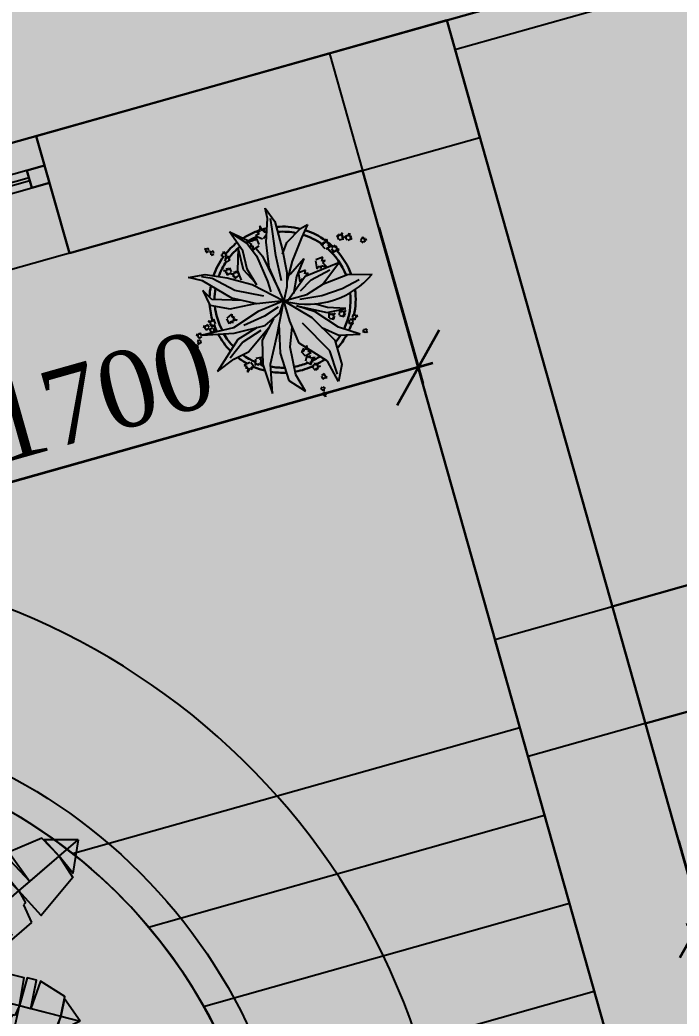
# Model space of a CAD drawing. Header units: millimetres. Extents: x 474337 to 1180020, y 4124662 to 4776603.
# Drawn here: x 787973 to 790137, y 4446365 to 4449636 of the extents above; entities that cross this region are included whole.
import ezdxf

# ---------------------------------------------------------------- set-up
doc = ezdxf.new("R2010")
doc.units = ezdxf.units.MM
doc.header["$PDMODE"] = 32
doc.header["$PDSIZE"] = 0.33
for name, color, linetype in [('100_TREE', 64, 'Continuous'), ('A_Windows', 160, 'Continuous'), ('Trees', 92, 'Continuous')]:
    doc.layers.add(name, color=color, linetype=linetype)
doc.layers.add('Cashpo', color=25, linetype='Continuous', lineweight=25)
doc.styles.add('J~stule', font='dutch.ttf')
doc.linetypes.add('FENCELINE1', pattern='A,0.25,-0.1,[133,ltypeshp.shx,S=0.1,R=0,X=-0.1,Y=0],-0.1,1', length=1.45)
doc.dimstyles.new('J~style', dxfattribs={"dimscale": 100, "dimtxt": 2.5, "dimasz": 2, "dimexe": 0.55, "dimexo": 0.725, "dimtad": 1, "dimdec": 0, "dimdsep": 46, "dimtxsty": 'J~stule', "dimblk": 'OBLIQUE', "dimcen": 2, "dimdle": 0.5, "dimadec": 0, "dimazin": 0, "dimtfac": 1, "dimtdec": 0, "dimtmove": 0, "dimatfit": 3, "dimfxl": 1, "dimarcsym": 0})

# ---------------------------------------------------------------- blocks, each defined once
blk = doc.blocks.new('_Oblique')
at = {"color": 0, "linetype": 'ByBlock', "lineweight": -2}
blk.add_line((-0.5, -0.5), (0.5, 0.5), dxfattribs=at)
blk = doc.blocks.new('*D162')
at = {"color": 0, "lineweight": -2, "transparency": 16777216}
for p, q in [((3378175.6, -514233.8), (3378175.6, -514560)), ((3382775.6, -514233.8), (3382775.6, -514560)), ((3378125.6, -514505), (3382825.6, -514505))]:
    blk.add_line(p, q, dxfattribs=at)
at = {"layer": 'Defpoints', "color": 0, "lineweight": 30, "transparency": 16777216}
for p in [(3378175.6, -514161.3), (3382775.6, -514161.3), (3382775.6, -514505)]:
    blk.add_point(p, dxfattribs=at)
at = {"color": 0, "lineweight": -2, "transparency": 16777216, "xscale": 200, "yscale": 200, "zscale": 200, "rotation": 180}
blk.add_blockref('_Oblique', (3378175.6, -514505), dxfattribs=at)
at = {"color": 0, "lineweight": -2, "transparency": 16777216, "xscale": 200, "yscale": 200, "zscale": 200}
blk.add_blockref('_Oblique', (3382775.6, -514505), dxfattribs=at)
at = {"color": 0, "transparency": 16777216, "insert": (3380475.6, -514315), "char_height": 250, "attachment_point": 5, "style": 'J~stule'}
blk.add_mtext('4600', dxfattribs=at)
blk = doc.blocks.new('cvetok')
at = {"layer": 'Cashpo', "lineweight": 30, "ltscale": 0.1}
for centre, major_axis, start_param, end_param in [((94658.2, 171878), (169.7, -169.7), 2.400873, 2.651128), ((94658.2, 171878), (-169.7, -169.7), 3.409984, 3.737026), ((94658.2, 171878), (169.7, -169.7), 2.755823, 2.987251), ((94658.2, 171878), (-158, -158), 4.327905, 4.569763), ((94658.2, 171878), (-158, -158), 4.034231, 4.174743), ((94658.2, 171878), (-158, -158), 3.449429, 3.724418), ((94658.2, 171878), (169.7, -169.7), 3.024703, 3.316562), ((94658.2, 171878), (-158, -158), 4.624923, 4.873501), ((94658.2, 171878), (-158, -158), 3.03563, 3.35015), ((94658.2, 171878), (-169.7, -169.7), 3.019498, 3.341375), ((94658.2, 171878), (-169.7, -169.7), 2.966211, 2.998209), ((94658.2, 171878), (169.7, -169.7), 3.458664, 3.61719), ((94658.2, 171878), (-158, -158), 2.449339, 2.938254), ((94658.2, 171878), (-169.7, -169.7), 2.892081, 2.958014), ((94658.2, 171878), (-169.7, -169.7), 2.431898, 2.830481), ((94658.2, 171878), (158, -158), 3.482746, 3.649771), ((94658.2, 171878), (169.7, -169.7), 3.717694, 3.950919), ((94658.8, 171883.4), (158, -158), 3.767296, 4.146619), ((94658.2, 171878), (169.7, -169.7), 4.008914, 4.104644), ((94658.2, 171878), (169.7, -169.7), 4.142062, 4.429809), ((94658.2, 171878), (-158, -158), 5.746791, 5.985086), ((94658.2, 171878), (158, -158), 0.066528, 0.61373), ((94658.2, 171878), (169.7, -169.7), 0.291978, 0.654909), ((94658.2, 171878), (169.7, -169.7), 4.559068, 4.718123), ((94658.2, 171878), (-158, -158), 6.166573, 6.379453), ((94658.2, 171878), (169.7, -169.7), 0.075749, 0.183167), ((94658.2, 171878), (169.7, -169.7), 4.823255, 4.978325), ((94658.2, 171878), (-158, -158), 1.402226, 1.533974), ((94658.2, 171878), (-169.7, -169.7), 1.354065, 1.580489), ((94658.2, 171878), (169.7, -169.7), -1.220089, -1.010216), ((94658.2, 171878), (158, -158), -1.237744, -1.029908), ((94658.2, 171878), (158, -158), -0.889995, -0.67916), ((94658.2, 171878), (158, -158), -0.609448, -0.475122), ((94658.2, 171878), (169.7, -169.7), -0.886086, -0.617507), ((94658.2, 171878), (169.7, -169.7), -0.592307, -0.44413)]:
    blk.add_ellipse(centre, major_axis=major_axis, ratio=1, start_param=start_param, end_param=end_param, dxfattribs=at)
at = {"layer": 'Trees', "ltscale": 10}
for p, q in [((94682.8, 172148.2), (94684.4, 172182.8)), ((94684.4, 172182.8), (94703.7, 172132.4)), ((94657.1, 172074.1), (94682.8, 172148.2)), ((94576.6, 172067.8), (94550.9, 172140.3)), ((94550.9, 172140.3), (94595.9, 172088.3)), ((94550.9, 172140.3), (94605.4, 172092.8)), ((94635.2, 172116.4), (94642.5, 172107.5)), ((94645.9, 172113.2), (94635.2, 172116.4)), ((94652.2, 172132.1), (94645.9, 172113.2)), ((94656.1, 172113.7), (94652.2, 172132.1)), ((94665.2, 172115.9), (94656.1, 172113.7)), ((94659.6, 172107.9), (94665.2, 172115.9)), ((94687.7, 172110.4), (94692.5, 172145)), ((94703.7, 172132.4), (94702.1, 172039.5)), ((94457.1, 172108.4), (94460.5, 172102.3)), ((94462.8, 172105), (94457.1, 172108.4)), ((94460.5, 172102.3), (94457.1, 172100.2)), ((94457.1, 172100.2), (94461.2, 172100)), ((94461.2, 172100), (94459.1, 172095.8)), ((94459.1, 172095.8), (94467.7, 172097)), ((94464.4, 172108), (94462.8, 172105)), ((94465.2, 172104.6), (94464.4, 172108)), ((94469.1, 172107.4), (94465.2, 172104.6)), ((94468.4, 172098.1), (94469.1, 172107.4)), ((94470.5, 172095.2), (94474, 172089.1)), ((94476.3, 172091.8), (94470.5, 172095.2)), ((94474, 172089.1), (94470.6, 172087)), ((94470.6, 172087), (94474.7, 172086.8)), ((94474.7, 172086.8), (94472.6, 172082.6)), ((94472.6, 172082.6), (94481.2, 172083.8)), ((94477.9, 172094.8), (94476.3, 172091.8)), ((94478.6, 172091.4), (94477.9, 172094.8)), ((94482.5, 172094.2), (94478.6, 172091.4)), ((94481.9, 172084.9), (94482.5, 172094.2)), ((94511.8, 172075.7), (94515.4, 172083.2)), ((94515.4, 172083.2), (94516.1, 172074.4)), ((94563.8, 172082.1), (94541.6, 172009.7)), ((94561.7, 172007.6), (94563.8, 172082.1)), ((94595.9, 172088.3), (94615.2, 172039.5)), ((94614.5, 172089.4), (94596.9, 172096)), ((94596.9, 172096), (94609.6, 172080.6)), ((94609.6, 172080.6), (94601.1, 172073.2)), ((94617.5, 172098.4), (94614.5, 172089.4)), ((94621.3, 172089.4), (94617.5, 172098.4)), ((94630.7, 172099.1), (94621.3, 172089.4)), ((94642.5, 172107.5), (94629.7, 172104)), ((94629.7, 172104), (94648.4, 172088.1)), ((94633.5, 172072.9), (94630.7, 172099.1)), ((94652.1, 172088.8), (94666, 172099.7)), ((94668.2, 172106.1), (94659.6, 172107.9)), ((94676.4, 172023.7), (94687.7, 172110.4)), ((94723.1, 172055.2), (94777.8, 172086.7)), ((94803.5, 172093), (94772.9, 172056.8)), ((94777.8, 172086.7), (94803.5, 172093)), ((94503.6, 172073.8), (94509.6, 172073.6)), ((94510.8, 172064.5), (94503.6, 172073.8)), ((94508.1, 172077.6), (94511.8, 172075.7)), ((94509.6, 172073.6), (94508.1, 172077.6)), ((94510.2, 172057.4), (94515.3, 172047.8)), ((94516.1, 172056.7), (94510.2, 172057.4)), ((94522.1, 172068.7), (94512.4, 172063.8)), ((94514.5, 172061.6), (94516.1, 172056.7)), ((94518.4, 172058.5), (94514.5, 172061.6)), ((94516.1, 172074.4), (94521.1, 172074.6)), ((94521.1, 172074.6), (94517, 172071.6)), ((94517, 172071.6), (94522.1, 172068.7)), ((94517, 172047.4), (94528.2, 172050.8)), ((94524.1, 172065.3), (94518.4, 172058.5)), ((94522.7, 172057.1), (94524.1, 172065.3)), ((94526.8, 172056.5), (94522.7, 172057.1)), ((94523.2, 172054.1), (94526.8, 172056.5)), ((94528.2, 172050.8), (94523.2, 172054.1)), ((94573.4, 172006.4), (94576.6, 172067.8)), ((94601.1, 172073.2), (94612.6, 172074.7)), ((94612.6, 172074.7), (94608.7, 172062)), ((94608.7, 172062), (94632.1, 172069.4)), ((94619.3, 172065.3), (94632.9, 172033.2)), ((94644.2, 171992.2), (94657.1, 172074.1)), ((94698.9, 172022.1), (94723.1, 172055.2)), ((94772.9, 172056.8), (94723.1, 171990.6)), ((94380.3, 172031.6), (94436.6, 172026.9)), ((94422.2, 172009.5), (94380.3, 172031.6)), ((94454.3, 172008), (94422.2, 172022.1)), ((94436.6, 172026.9), (94502.6, 171996.9)), ((94497.4, 172023.1), (94508.9, 172020.7)), ((94505.7, 172015.7), (94497.4, 172023.1)), ((94501.9, 172011.6), (94505.7, 172015.7)), ((94508.9, 172020.7), (94510.5, 172027.2)), ((94510.5, 172027.2), (94512.9, 172020.8)), ((94512.9, 172020.8), (94518.4, 172026.3)), ((94518.4, 172026.3), (94521.1, 172012.1)), ((94615.2, 172039.5), (94626.5, 171949.7)), ((94632.9, 172033.2), (94655.6, 171909.8)), ((94671.6, 171938.6), (94676.4, 172023.7)), ((94702.1, 172039.5), (94695.7, 171960.7)), ((94828.4, 172019.2), (94838.5, 172016.9)), ((94837.7, 172001.1), (94828.4, 172019.2)), ((94837.2, 172024.3), (94842.9, 172019.8)), ((94838.5, 172016.9), (94837.2, 172024.3)), ((94842.9, 172019.8), (94851.5, 172031.4)), ((94851.5, 172031.4), (94849.8, 172016.2)), ((94849.8, 172016.2), (94858.3, 172015)), ((94858.3, 172015), (94850.4, 172011.1)), ((94886.7, 172032), (94888.8, 172018)), ((94893.6, 172028.7), (94886.7, 172032)), ((94890.7, 172016.9), (94905.9, 172016.2)), ((94893.7, 172035.3), (94893.6, 172028.7)), ((94897.2, 172029.9), (94893.7, 172035.3)), ((94907.1, 172035.7), (94897.2, 172029.9)), ((94901.2, 172022.4), (94906.6, 172023.8)), ((94905.9, 172016.2), (94901.2, 172022.4)), ((94901.8, 172026.3), (94907.1, 172035.7)), ((94906.6, 172023.8), (94901.8, 172026.3)), ((94910.4, 172022.5), (94917.6, 172019.7)), ((94915.3, 172008.1), (94910.4, 172022.5)), ((94917.4, 172025.4), (94921.2, 172021.4)), ((94917.6, 172019.7), (94917.4, 172025.4)), ((94921.2, 172021.4), (94928.8, 172029.1)), ((94932.1, 172016.2), (94925.8, 172014.2)), ((94928.8, 172029.1), (94925.9, 172018)), ((94925.9, 172018), (94932.1, 172016.2)), ((94499.4, 171927.6), (94422.2, 172009.5)), ((94515.5, 171949.7), (94454.3, 172008)), ((94507.6, 172012.1), (94501.9, 172011.6)), ((94502.6, 171996.9), (94575, 171952.8)), ((94505.1, 172004.5), (94507.6, 172012.1)), ((94519.6, 172010.3), (94505.1, 172004.5)), ((94518.2, 172006.2), (94529.8, 172003.9)), ((94526.5, 171998.8), (94518.2, 172006.2)), ((94522.7, 171994.8), (94526.5, 171998.8)), ((94528.4, 171995.3), (94522.7, 171994.8)), ((94526, 171987.7), (94528.4, 171995.3)), ((94540.5, 171993.5), (94526, 171987.7)), ((94529.8, 172003.9), (94531.3, 172010.3)), ((94531.3, 172010.3), (94533.7, 172004)), ((94533.7, 172004), (94539.3, 172009.5)), ((94539.3, 172009.5), (94541.9, 171995.2)), ((94541.6, 172009.7), (94544.8, 171976.5)), ((94587.1, 171955.6), (94561.7, 172007.6)), ((94589.5, 171946.5), (94573.4, 172006.4)), ((94660.8, 171872.8), (94644.2, 171992.2)), ((94723.1, 171990.6), (94687.7, 171932.1)), ((94706.5, 171952.7), (94761.5, 171989)), ((94761.5, 171989), (94722.4, 171939.3)), ((94858.2, 172004.6), (94840, 171999.5)), ((94850.4, 172011.1), (94858.2, 172004.6)), ((94858.6, 171996), (94862.1, 171981.1)), ((94872, 172004), (94859.2, 171998.1)), ((94862.1, 171981.1), (94866.8, 171987.4)), ((94866.8, 171987.4), (94869.6, 171982.5)), ((94869.6, 171982.5), (94870.7, 171987.8)), ((94870.7, 171996.4), (94872, 172004)), ((94877.2, 171998.1), (94870.7, 171996.4)), ((94870.7, 171987.8), (94881.2, 171985.4)), ((94872.9, 171993.2), (94877.2, 171998.1)), ((94881.2, 171985.4), (94872.9, 171993.2)), ((94930.9, 172008.5), (94916.9, 172006.7)), ((94925.8, 172014.2), (94930.9, 172008.5)), ((94962.8, 171985.5), (94957.5, 171995.6)), ((94958.2, 171997.2), (94967.6, 172004.9)), ((94965.6, 171990.9), (94962.8, 171985.5)), ((94968.9, 171986.8), (94965.6, 171990.9)), ((94967.6, 172004.9), (94967.6, 171998.6)), ((94967.6, 171998.6), (94971.7, 172000.3)), ((94977.7, 171992.9), (94968.6, 171991.9)), ((94968.6, 171991.9), (94968.9, 171986.8)), ((94971.7, 172000.3), (94969.8, 171996.4)), ((94969.8, 171996.4), (94977.7, 171992.9)), ((94414.1, 171978), (94423.8, 171926)), ((94435, 171941.8), (94414.1, 171978)), ((94602.4, 171905.5), (94515.5, 171949.7)), ((94575, 171952.8), (94660.8, 171872.8)), ((94626.5, 171949.7), (94628.1, 171913.4)), ((94695.7, 171960.7), (94682.8, 171915)), ((94694.9, 171947.1), (94706.5, 171952.7)), ((94757.5, 171951.2), (94733.1, 171948.6)), ((94751.2, 171939.6), (94757.5, 171951.2)), ((94796.5, 171971), (94794.1, 171944.7)), ((94794.1, 171944.7), (94805.2, 171952.4)), ((94823, 171976.7), (94798.6, 171974.1)), ((94805.2, 171952.4), (94807.1, 171942.8)), ((94807.1, 171942.8), (94811.8, 171951)), ((94811.8, 171951), (94827.8, 171941.1)), ((94816.7, 171965.1), (94823, 171976.7)), ((94828.2, 171964.2), (94816.7, 171965.1)), ((94818.5, 171958.7), (94828.2, 171964.2)), ((94827.8, 171941.1), (94818.5, 171958.7)), ((94423.8, 171926), (94484.9, 171896.1)), ((94529.3, 171911.7), (94435, 171941.8)), ((94573.4, 171888.2), (94499.4, 171927.6)), ((94670, 171867.7), (94750.4, 171932.3)), ((94722.4, 171939.3), (94698.1, 171886.5)), ((94731.1, 171945.5), (94728.6, 171919.2)), ((94728.6, 171919.2), (94739.8, 171926.9)), ((94739.8, 171926.9), (94740.4, 171923.8)), ((94750.4, 171932.3), (94871.1, 171946.5)), ((94762.7, 171938.7), (94751.2, 171939.6)), ((94753, 171933.1), (94762.7, 171938.7)), ((94754, 171931.3), (94753, 171933.1)), ((94766.5, 171915), (94834.1, 171930.7)), ((94871.1, 171946.5), (94798.4, 171890.3)), ((94484.9, 171896.1), (94569.5, 171890.3)), ((94660.8, 171872.8), (94573.4, 171888.2)), ((94682.8, 171915), (94660.8, 171872.8)), ((94723.1, 171889.8), (94766.5, 171915)), ((94739.2, 171872.8), (94801.9, 171891.4)), ((94801.9, 171891.4), (94885.6, 171899.2)), ((94885.6, 171899.2), (94964.4, 171878.8)), ((94383.6, 171864.1), (94390, 171858)), ((94391.7, 171862.1), (94383.6, 171864.1)), ((94390, 171858), (94386.6, 171854.3)), ((94386.6, 171854.3), (94391.6, 171855.5)), ((94391.6, 171855.5), (94390.6, 171849.7)), ((94390.6, 171849.7), (94400.5, 171854.1)), ((94392.6, 171866.2), (94391.7, 171862.1)), ((94394.7, 171862.4), (94392.6, 171866.2)), ((94398.4, 171867.2), (94394.7, 171862.4)), ((94400.9, 171855.7), (94398.4, 171867.2)), ((94403.4, 171876.1), (94410.6, 171866.8)), ((94413.7, 171871.9), (94403.4, 171876.1)), ((94410.6, 171866.8), (94405.5, 171862.5)), ((94405.5, 171862.5), (94412.3, 171863.2)), ((94412.3, 171863.2), (94409.8, 171855.7)), ((94409.8, 171855.7), (94423.7, 171859.7)), ((94415.6, 171877.1), (94413.7, 171871.9)), ((94417.7, 171871.7), (94415.6, 171877.1)), ((94423.4, 171877.3), (94417.7, 171871.7)), ((94424.6, 171861.7), (94423.4, 171877.3)), ((94468.9, 171848.7), (94464.8, 171867.1)), ((94466.6, 171869.4), (94485.2, 171877.6)), ((94475.9, 171856.1), (94468.9, 171848.7)), ((94479.3, 171847.9), (94475.9, 171856.1)), ((94570.2, 171863), (94478.5, 171833.1)), ((94481, 171856.4), (94479.3, 171847.9)), ((94496.1, 171853.8), (94481, 171856.4)), ((94485.2, 171877.6), (94482.3, 171867.6)), ((94482.3, 171867.6), (94489.8, 171868.5)), ((94489.8, 171868.5), (94485, 171863.1)), ((94485, 171863.1), (94496.1, 171853.8)), ((94660.8, 171872.8), (94570.2, 171863)), ((94637.8, 171858.3), (94586.3, 171842.5)), ((94607.2, 171766.9), (94660.8, 171872.8)), ((94637.8, 171839.4), (94660.8, 171872.8)), ((94661.9, 171803.1), (94660.8, 171872.8)), ((94660.8, 171872.8), (94739.2, 171872.8)), ((94660.8, 171872.8), (94734.3, 171795.3)), ((94713.4, 171864.6), (94785.8, 171856.7)), ((94785.8, 171856.7), (94856.6, 171859.8)), ((94856.6, 171859.8), (94917.8, 171874)), ((94354.5, 171820.5), (94351, 171820)), ((94351, 171820), (94353.9, 171818.2)), ((94351.9, 171824.5), (94354.5, 171820.5)), ((94361.2, 171823.3), (94351.9, 171824.5)), ((94353.6, 171843.5), (94359.9, 171837.4)), ((94361.7, 171841.5), (94353.6, 171843.5)), ((94359.9, 171837.4), (94356.6, 171833.7)), ((94356.6, 171833.7), (94361.6, 171834.9)), ((94361.6, 171834.9), (94360.5, 171829.1)), ((94360.5, 171829.1), (94370.4, 171833.6)), ((94362.6, 171845.6), (94361.7, 171841.5)), ((94362.8, 171813.8), (94362.3, 171822.5)), ((94364.7, 171841.9), (94362.6, 171845.6)), ((94368.3, 171846.6), (94364.7, 171841.9)), ((94370.9, 171835.2), (94368.3, 171846.6)), ((94372.3, 171837.8), (94475.3, 171815.7)), ((94478.5, 171833.1), (94372.3, 171837.8)), ((94399.9, 171843.9), (94404.8, 171845.4)), ((94404.7, 171842.4), (94399.9, 171843.9)), ((94400.9, 171849.8), (94411.7, 171851.1)), ((94404.8, 171845.4), (94400.9, 171849.8)), ((94402.4, 171833.9), (94404.7, 171842.4)), ((94408.3, 171839.8), (94402.4, 171833.9)), ((94411.1, 171836.7), (94408.3, 171839.8)), ((94416.6, 171838.8), (94411, 171841)), ((94411, 171841), (94411.1, 171836.7)), ((94413, 171849.9), (94416.6, 171838.8)), ((94586.3, 171842.5), (94512.3, 171831.5)), ((94612, 171825.2), (94557.3, 171768.5)), ((94579.8, 171812.6), (94637.8, 171839.4)), ((94749.8, 171811), (94697, 171846.2)), ((94697.7, 171845.7), (94787.9, 171797.5)), ((94793.2, 171813), (94754.7, 171836.1)), ((94339.8, 171805.6), (94336, 171800.1)), ((94336, 171800.1), (94342.4, 171803.2)), ((94340.4, 171808), (94337, 171807.4)), ((94337, 171807.4), (94339.8, 171805.6)), ((94337.8, 171812), (94340.4, 171808)), ((94347.1, 171810.8), (94337.8, 171812)), ((94342.4, 171803.2), (94344.2, 171799.6)), ((94344.2, 171799.6), (94344.7, 171803.7)), ((94344.7, 171803.7), (94348.8, 171801.3)), ((94348.8, 171801.3), (94348.2, 171810)), ((94353.9, 171818.2), (94350.1, 171812.6)), ((94350.1, 171812.6), (94356.5, 171815.7)), ((94356.5, 171815.7), (94358.3, 171812.2)), ((94358.3, 171812.2), (94358.8, 171816.2)), ((94358.8, 171816.2), (94362.8, 171813.8)), ((94481.7, 171792.1), (94388.4, 171708.6)), ((94475.3, 171815.7), (94579.8, 171812.6)), ((94552.5, 171812.6), (94481.7, 171792.1)), ((94562.1, 171800), (94494.6, 171779.5)), ((94504.2, 171743.3), (94589.8, 171802.1)), ((94624.9, 171804.7), (94602.4, 171711.7)), ((94671.6, 171725.9), (94661.9, 171803.1)), ((94734.3, 171795.3), (94787.4, 171703.9)), ((94810.1, 171741.6), (94749.8, 171811)), ((94787.9, 171797.5), (94850.2, 171793.4)), ((94788.7, 171778.9), (94793.4, 171793.8)), ((94850.2, 171793.4), (94793.2, 171813)), ((94793.4, 171793.8), (94797.7, 171787.1)), ((94797.7, 171787.1), (94800.9, 171791.9)), ((94800.9, 171791.9), (94801.6, 171786.3)), ((94801.6, 171786.3), (94812.6, 171788.1)), ((94812.6, 171788.1), (94803.5, 171780.6)), ((94824.4, 171778.1), (94829, 171793)), ((94829, 171793), (94833.3, 171786.3)), ((94833.3, 171786.3), (94836.5, 171791.1)), ((94836.5, 171791.1), (94837.2, 171785.6)), ((94837.2, 171785.6), (94848.2, 171787.4)), ((94848.2, 171787.4), (94839.1, 171779.9)), ((94494.6, 171779.5), (94439.9, 171740.1)), ((94557.3, 171768.5), (94538, 171691.3)), ((94562.1, 171685), (94607.2, 171766.9)), ((94639.4, 171721.2), (94664.4, 171783.2)), ((94761.7, 171673.9), (94700.5, 171785.8)), ((94757.6, 171755.1), (94803.7, 171715.8)), ((94801.9, 171769.7), (94789.2, 171776.7)), ((94801.1, 171777.5), (94801.9, 171769.7)), ((94807.6, 171775.4), (94801.1, 171777.5)), ((94803.5, 171780.6), (94807.6, 171775.4)), ((94837.5, 171769), (94824.8, 171775.9)), ((94836.7, 171776.8), (94837.5, 171769)), ((94843.2, 171774.7), (94836.7, 171776.8)), ((94839.1, 171779.9), (94843.2, 171774.7)), ((94851.4, 171754.6), (94846.2, 171744.1)), ((94863.2, 171752.8), (94852.7, 171755.6)), ((94867.9, 171768.8), (94861.6, 171759.9)), ((94862, 171758.3), (94870, 171749.8)), ((94869.9, 171763.3), (94867.9, 171768.8)), ((94873.6, 171766.8), (94869.9, 171763.3)), ((94870, 171749.8), (94870.8, 171755.7)), ((94870.8, 171755.7), (94874.5, 171753.6)), ((94872.6, 171762), (94873.6, 171766.8)), ((94881.2, 171759.9), (94872.6, 171762)), ((94873.2, 171757.5), (94881.2, 171759.9)), ((94874.5, 171753.6), (94873.2, 171757.5)), ((94388.4, 171708.6), (94451.1, 171733.8)), ((94451.1, 171733.8), (94504.2, 171743.3)), ((94632.9, 171628.2), (94639.4, 171721.2)), ((94745.6, 171644), (94671.6, 171725.9)), ((94872.4, 171700.2), (94810.1, 171741.6)), ((94846.2, 171744.1), (94852, 171745.5)), ((94852, 171745.5), (94851.3, 171741.3)), ((94851.3, 171741.3), (94854.5, 171743.9)), ((94854.5, 171743.9), (94859.6, 171737.3)), ((94858.5, 171746), (94863.4, 171746.8)), ((94859.6, 171737.3), (94858.5, 171746)), ((94858.8, 171749), (94863.2, 171752.8)), ((94863.4, 171746.8), (94858.8, 171749)), ((94498.7, 171708.9), (94478.7, 171705.4)), ((94478.7, 171705.4), (94486.7, 171698.7)), ((94486.7, 171698.7), (94479.9, 171695.4)), ((94479.9, 171695.4), (94487, 171693.5)), ((94487, 171693.5), (94482.8, 171679.7)), ((94482.8, 171679.7), (94494, 171690.2)), ((94494, 171690.2), (94500.1, 171684.1)), ((94498.4, 171692.8), (94508.3, 171690.5)), ((94500.1, 171684.1), (94498.4, 171692.8)), ((94508.3, 171690.5), (94501.5, 171708)), ((94519, 171714.4), (94512.7, 171695.1)), ((94512.7, 171695.1), (94522.3, 171698.9)), ((94539.8, 171714.1), (94521.1, 171716.4)), ((94522.3, 171698.9), (94522.1, 171691.4)), ((94522.1, 171691.4), (94527.1, 171696.8)), ((94527.1, 171696.8), (94537.3, 171686.6)), ((94533.1, 171706.5), (94539.8, 171714.1)), ((94541.6, 171703.8), (94533.1, 171706.5)), ((94533.3, 171701.4), (94541.6, 171703.8)), ((94537.3, 171686.6), (94533.3, 171701.4)), ((94538, 171691.3), (94542.8, 171590.4)), ((94602.4, 171711.7), (94605.6, 171617.2)), ((94670.2, 171697.6), (94679.1, 171680.9)), ((94680.4, 171696.4), (94670.2, 171697.6)), ((94677.7, 171704.9), (94680.4, 171696.4)), ((94684.5, 171699.5), (94677.7, 171704.9)), ((94694.3, 171711.3), (94684.5, 171699.5)), ((94691.8, 171697), (94694.3, 171711.3)), ((94699, 171696), (94691.8, 171697)), ((94692.7, 171691.9), (94699, 171696)), ((94701.4, 171686.1), (94692.7, 171691.9)), ((94787.4, 171703.9), (94787.4, 171620.4)), ((94803.7, 171715.8), (94872.4, 171700.2)), ((94884.9, 171702.4), (94887.4, 171710.7)), ((94889.4, 171703.8), (94884.9, 171702.4)), ((94888.6, 171711.2), (94897.9, 171710.4)), ((94888.9, 171699.7), (94889.4, 171703.8)), ((94891.5, 171702.8), (94888.9, 171699.7)), ((94897.1, 171698.4), (94891.5, 171702.8)), ((94897.9, 171710.4), (94894.6, 171707)), ((94894.6, 171707), (94897.8, 171705.7)), ((94897.8, 171705.7), (94894.6, 171704.6)), ((94894.6, 171704.6), (94897.1, 171698.4)), ((94542.8, 171590.4), (94562.1, 171685)), ((94685, 171679.5), (94675.6, 171663.2)), ((94676.6, 171660.4), (94691.9, 171647)), ((94681.9, 171680.3), (94701.4, 171686.1)), ((94689.4, 171670.3), (94685, 171679.5)), ((94695.2, 171677.1), (94689.4, 171670.3)), ((94691.9, 171647), (94692.1, 171657.4)), ((94692.1, 171657.4), (94699, 171654.3)), ((94694.2, 171668.5), (94695.2, 171677.1)), ((94709.4, 171666.4), (94694.2, 171668.5)), ((94696, 171660.9), (94709.4, 171666.4)), ((94699, 171654.3), (94696, 171660.9)), ((94764.9, 171593.6), (94761.7, 171673.9)), ((94649, 171568.4), (94632.9, 171628.2)), ((94698.9, 171625), (94692.5, 171638)), ((94693.4, 171640), (94705.8, 171649.5)), ((94702.7, 171631.8), (94698.9, 171625)), ((94706.8, 171626.3), (94702.7, 171631.8)), ((94705.8, 171649.5), (94705.4, 171641.5)), ((94705.4, 171641.5), (94710.8, 171643.6)), ((94718.2, 171633.8), (94706.5, 171632.9)), ((94706.5, 171632.9), (94706.8, 171626.3)), ((94710.8, 171643.6), (94708.2, 171638.7)), ((94708.2, 171638.7), (94718.2, 171633.8)), ((94761.7, 171569.9), (94745.6, 171644)), ((94605.6, 171617.2), (94649, 171568.4)), ((94712.7, 171602.1), (94714.3, 171590.5)), ((94723.6, 171607.2), (94713.3, 171603.6)), ((94714.3, 171590.5), (94718.4, 171594.9)), ((94718.4, 171594.9), (94720.1, 171591)), ((94720.1, 171591), (94721.4, 171595)), ((94721.4, 171595), (94729.3, 171592.3)), ((94722, 171601.6), (94723.6, 171607.2)), ((94727.1, 171602.4), (94722, 171601.6)), ((94723.4, 171599), (94727.1, 171602.4)), ((94729.3, 171592.3), (94723.4, 171599)), ((94787.4, 171620.4), (94761.7, 171569.9)), ((94699, 171562), (94705.8, 171567.4)), ((94703.5, 171560.6), (94699, 171562)), ((94700.8, 171557.6), (94703.5, 171560.6)), ((94704.6, 171558.6), (94700.8, 171557.6)), ((94706.6, 171551.8), (94704.6, 171558.6)), ((94708.2, 171558.3), (94706.6, 171551.8)), ((94707.1, 171567.1), (94714.3, 171561.1)), ((94711.4, 171557.3), (94708.2, 171558.3)), ((94714.3, 171561.1), (94709.5, 171560.2)), ((94709.5, 171560.2), (94711.4, 171557.3)), ((94699.1, 171543.2), (94705.9, 171548.6)), ((94703.6, 171541.8), (94699.1, 171543.2)), ((94700.9, 171538.7), (94703.6, 171541.8)), ((94704.7, 171539.7), (94700.9, 171538.7)), ((94706.7, 171532.9), (94704.7, 171539.7)), ((94708.3, 171539.4), (94706.7, 171532.9)), ((94707.2, 171548.3), (94714.4, 171542.2)), ((94711.5, 171538.5), (94708.3, 171539.4)), ((94714.4, 171542.2), (94709.6, 171541.4)), ((94709.6, 171541.4), (94711.5, 171538.5))]:
    blk.add_line(p, q, dxfattribs=at)
at = {"layer": 'Trees', "linetype": 'ByBlock'}
blk.add_ellipse((94658.2, 171878), major_axis=(169.7, -169.7), ratio=1, start_param=2.298631, end_param=2.368794, dxfattribs=at)
at = {"layer": 'Trees', "ltscale": 10}
for centre, major_axis, ratio, start_param, end_param in [((94808.4, 172098.7), (273.6, 0), 0.978732, 4.181898, 5.319375), ((94658.2, 171878), (169.7, -169.7), 1, 0.214693, 0.250114)]:
    blk.add_ellipse(centre, major_axis=major_axis, ratio=ratio, start_param=start_param, end_param=end_param, dxfattribs=at)
blk = doc.blocks.new('3DLF-P1')
at = {"color": 76}
blk.add_line((-0.985, 0, 0.174), (0, 0, 0.174), dxfattribs=at)
for points in [[(-17.111, 0, -1.363), (-17.013, 2.241, -1.533), (-13.939, 3.238, 0.141), (-13.647, 0, 0.637)], [(-13.647, 0, 0.637), (-13.506, 3.238, 0.391), (-12.423, 3.238, 1.016), (-12.348, 0, 1.387)], [(-12.348, 0, 1.387), (-12.098, 3.139, 2.228), (-7.848, 3.139, 2.228), (-7.848, 0, 1.387)], [(-19.361, 0, -5.261), (-17.061, 1.97, -1.97), (-17.111, 0, -1.363), (-19.361, 0, -5.261)], [(-19.361, 0, -5.261), (-17.061, -1.97, -1.97), (-17.111, 0, -1.363), (-19.361, 0, -5.261)], [(-17.111, 0, -1.363), (-16.797, -2.241, -1.408), (-12.434, -2.989, 1.035), (-12.348, 0, 1.387)]]:
    blk.add_3dface(points, dxfattribs=at)
for points, invisible_edges in [([(-7.878, 0, 1.389), (-7.288, 3.201, 1.858), (-3.871, 2.216, 1.079), (-3.939, 0, 0.695)], 4), ([(-3.939, 0, 0.695), (-3.871, 2.216, 1.079), (-1.208, 0.739, 0.345)], 9), ([(-12.348, 0, 1.387), (-12.098, -1.207, 1.71), (-11.848, -1.207, 1.71), (-11.848, 0, 1.387)], 4), ([(-11.848, 0, 1.387), (-11.848, -1.207, 1.71), (-11.348, -2.898, 2.163), (-11.348, 0, 1.387)], 5), ([(-11.348, 0, 1.387), (-7.848, 0, 1.387), (-7.848, -1.932, 1.904)], 10), ([(-11.348, 0, 1.387), (-11.348, -2.898, 2.163), (-8.098, -2.898, 2.163), (-7.848, -1.932, 1.904)], 9), ([(-7.878, 0, 1.389), (-3.879, -1.97, 1.037), (-1.216, -0.492, 0.303), (-0.985, 0, 0.174)], 1), ([(-7.878, 0, 1.389), (-7.818, -1.97, 1.731), (-7.542, -2.954, 1.859), (-3.879, -1.97, 1.037)], 9), ([(-3.939, 0, 0.695), (-1.208, 0.739, 0.345), (-0.985, 0, 0.174)], 1)]:
    blk.add_3dface(points, dxfattribs=dict(at, invisible_edges=invisible_edges))
blk = doc.blocks.new('PLANT1')
at = {"const_width": 0.00635}
blk.add_lwpolyline([(-0.1302, 0, 1), (0.1302, 0, 1)], format="xyb", close=True, dxfattribs=at)
for centre, radius in [((0, 0), 0.127), ((0, 0, 0.2032), 0.00635)]:
    blk.add_circle(centre, radius)
for p, xscale, yscale, zscale, rotation in [((0, 0, 0.4064), 0.02286, 0.02286, 0.02286, 250), ((0, 0, 0.6159), 0.01524, 0.01524, 0.01524, 295.1447856306789), ((0, 0, 0.5588), 0.01905, 0.01905, 0.01905, 329.9999999999999), ((0, 0, 0.3556), 0.01905, 0.01905, 0.01905, 329.9999999999999), ((0, 0, 0.5906), 0.01397, 0.01397, 0.01397, 210), ((0, 0, 0.6604), 0.007619999999999999, 0.007619999999999999, 0.007619999999999999, 230.1944289077348), ((0, 0, 0.5271), 0.02032, 0.02032, 0.02032, 190), ((0, 0, 0.3556), 0.0254, 0.0254, 0.0254, 155), ((0, 0.0063, 0.4587), 0.02032, 0.02032, 0.02032, 55), ((0, 0, 0.635), 0.0127, 0.0127, 0.0127, 15), ((0, 0, 0.4064), 0.01524, 0.01524, 0.01524, 130.2363583092738), ((0, 0, 0.5906), 0.01524, 0.01524, 0.01524, 95), ((0, 0, 0.508), 0.01016, 0.01016, 0.01016, 113.1985905136482)]:
    blk.add_blockref('3DLF-P1', p, dxfattribs=dict(xscale=xscale, yscale=yscale, zscale=zscale, rotation=rotation))
at = {"xscale": 0.0254, "yscale": 0.0254, "zscale": 0.0254}
blk.add_blockref('3DLF-P1', (0, 0, 0.3048), dxfattribs=at)
at = {"color": 84, "extrusion": (0.721942, -0.193444, 0.664364), "xscale": 0.00635, "yscale": 0.00635, "zscale": 0.00635, "rotation": 257.2160735877907}
blk.add_blockref('3DLF-P1', (0, 0.4936, 0.4387), dxfattribs=at)
at = {"color": 84, "extrusion": (-0.657265, 0.176114, 0.732793), "xscale": 0.00635, "yscale": 0.00635, "zscale": 0.00635, "rotation": 254.1723377001319}
blk.add_blockref('3DLF-P1', (0.0033, 0.4497, 0.4836), dxfattribs=at)
blk = doc.blocks.new('*D183')
at = {"color": 0, "lineweight": -2, "transparency": 16777216}
for p, q in [((3376076, -512028), (3376076, -512560.5)), ((3377776, -512028), (3377776, -512560.5)), ((3377826, -512505.5), (3376026, -512505.5))]:
    blk.add_line(p, q, dxfattribs=at)
at = {"layer": 'Defpoints', "color": 0, "lineweight": 30, "transparency": 16777216}
for p in [(3376076, -511955.5), (3377776, -511955.5), (3376076, -512505.5)]:
    blk.add_point(p, dxfattribs=at)
at = {"color": 0, "lineweight": -2, "transparency": 16777216, "xscale": 200, "yscale": 200, "zscale": 200, "rotation": 180}
blk.add_blockref('_Oblique', (3376076, -512505.5), dxfattribs=at)
at = {"color": 0, "lineweight": -2, "transparency": 16777216, "xscale": 200, "yscale": 200, "zscale": 200}
blk.add_blockref('_Oblique', (3377776, -512505.5), dxfattribs=at)
at = {"color": 0, "transparency": 16777216, "insert": (3376743, -512314.7), "char_height": 250, "attachment_point": 5, "style": 'J~stule'}
blk.add_mtext('1700', dxfattribs=at)
blk = doc.blocks.new('*U90')
at = {"color": 7, "lineweight": 30}
for points in [[(0, 60), (60, 60), (60, 0), (0, 0)], [(2000, 60), (1940, 60), (1940, 0), (2000, 0)]]:
    blk.add_lwpolyline(points, close=True, dxfattribs=at)
at = {"color": 4, "lineweight": 25}
for points in [[(60, 60), (1940, 60), (1940, 0), (60, 0)], [(60, 35), (1940, 35), (1940, 25), (60, 25)]]:
    blk.add_lwpolyline(points, close=True, dxfattribs=at)
blk = doc.blocks.new('dfgfdgf')
h = blk.add_hatch(color=256)
h.dxf.hatch_style = 1
h.paths.add_polyline_path([(3378175.57, -511833.49), (3378175.57, -511433.49), (3377775.57, -511433.49), (3377775.57, -511833.49)])
at = {"lineweight": 35}
h = blk.add_hatch(color=74, dxfattribs=at)
h.dxf.hatch_style = 1
h.paths.add_polyline_path([(3373304.76, -514083.47, -0.4213882), (3375591.45, -514915.47, -0.0632606), (3375575.57, -514790.46, -1), (3376575.57, -514790.46), (3376575.57, -514733.49, 0.8208209)])
h.paths.add_polyline_path([(3375575.57, -514790.46, 1), (3376575.57, -514790.46, 1)])
h = blk.add_hatch(color=256)
h.dxf.hatch_style = 1
h.paths.add_polyline_path([(3378175.57, -513433.49), (3378175.57, -513833.49), (3377775.57, -513833.49), (3377775.57, -513433.49)])
for p, q in [((3376775.57, -511433.49), (3374775.57, -511433.49)), ((3378175.57, -511433.49), (3392775.57, -511433.49)), ((3376250.32, -513733.46), (3377775.57, -513733.46)), ((3376424.75, -514033.46), (3377775.57, -514033.46)), ((3376527.83, -514333.46), (3377775.57, -514333.46)), ((3376572.63, -514633.46), (3377775.57, -514633.46))]:
    blk.add_line(p, q)
at = {"lineweight": 30}
for p, q in [((3376775.57, -511433.49), (3376775.57, -511833.49)), ((3378175.57, -513433.49), (3379275.57, -513433.49)), ((3379275.57, -513833.49), (3378175.57, -513833.49))]:
    blk.add_line(p, q, dxfattribs=at)
at = {"linetype": 'FENCELINE1', "ltscale": 200}
blk.add_line((3378175.57, -511533.49), (3392775.57, -511533.49), dxfattribs=at)
at = {"lineweight": 30}
for points in [[(3376775.57, -511433.49), (3378175.57, -511433.49), (3378175.57, -519833.49)], [(3376775.57, -511833.49), (3377775.57, -511833.49), (3377775.57, -519833.49)]]:
    blk.add_lwpolyline(points, dxfattribs=at)
for points in [[(3377775.57, -511433.49), (3377775.57, -511833.49), (3378175.57, -511833.49), (3378175.57, -511433.49)], [(3377775.57, -513833.49), (3377775.57, -513433.49), (3378175.57, -513433.49), (3378175.57, -513833.49)]]:
    blk.add_lwpolyline(points, close=True)
blk.add_lwpolyline([(3377775.57, -511833.49), (3366175.57, -511833.49), (3366175.57, -516633.49)])
at = {"linetype": 'FENCELINE1', "ltscale": 200}
blk.add_circle((3374875.57, -514733.49), 1800, dxfattribs=at)
blk.add_circle((3374875.57, -514733.49), 1700)
for radius, end in [(2300, 90), (1700, 157.51946)]:
    blk.add_arc((3374875.57, -514733.49), radius, 0, end)
blk.add_blockref('cvetok', (3282749.66, -684048.3))
at = {"layer": '100_TREE', "xscale": -1440.000000000028, "yscale": 1440.000000000028, "zscale": 1440.000000000028, "rotation": 24.99999999999935}
blk.add_blockref('PLANT1', (3375637.83, -513994.5, -524.51), dxfattribs=at)
at = {"layer": 'A_Windows', "color": 5, "lineweight": 30, "xscale": -1, "rotation": 359.9999846070635}
blk.add_blockref('*U90', (3376775.57, -511593.49), dxfattribs=at)
dim = blk.add_linear_dim(base=(3376075.97, -512505.53), p1=(3377775.97, -511955.53), p2=(3376075.97, -511955.53), angle=180, dimstyle='J~style', override={"dimdec": 1, "dimtdec": 1})
dim.commit()
dim.dimension.update_dxf_attribs({"geometry": '*D183', "text_midpoint": (3376743, -512505.53), "dimtype": 160})
dim = blk.add_linear_dim(base=(3382775.57, -514505.03), p1=(3378175.57, -514161.34), p2=(3382775.57, -514161.34), dimstyle='J~style', override={"dimdec": 1, "dimtdec": 1})
dim.commit()
dim.dimension.update_dxf_attribs({"geometry": '*D162', "text_midpoint": (3380475.57, -514315.02)})

msp = doc.modelspace()

# ---------------------------------------------------------------- hatches: boundary and pattern name
at = {"lineweight": 30, "true_color": 0xababab}
h = msp.add_hatch(color=253, dxfattribs=at)
h.dxf.hatch_style = 1
edge = h.paths.add_edge_path()
edge.add_arc((846629.8, 4561555.4), 73174.6, 338.950551, 346.758197, ccw=False)
edge.add_line((914921.5, 4535273), (911662.8, 4528010.8))
edge.add_arc((846807.7, 4561434.6), 72961.2, 318.905035, 332.735208, ccw=False)
edge.add_arc((899641.5, 4515567.5), 3000, 224.5229, 315.8135, ccw=False)
edge.add_line((897502.6, 4513464), (864463.3, 4551253.8))
edge.add_line((864463.3, 4551253.8), (860836.2, 4549325.3))
edge.add_line((860836.2, 4549325.3), (895608.2, 4509553.6))
edge.add_arc((893204.6, 4507758.3), 3000, -36.0724, 36.7572, ccw=False)
edge.add_line((895629.5, 4505991.9), (866171, 4470218))
edge.add_arc((864010, 4472298.9), 3000, 225.8075, 316.0821, ccw=False)
edge.add_line((861918.8, 4470147.9), (818734.5, 4519541.4))
edge.add_line((818734.5, 4519541.4), (818452, 4519192.6))
edge.add_line((818452, 4519192.6), (816393.9, 4516141.4))
edge.add_line((816393.9, 4516141.4), (860070.5, 4466184.7))
edge.add_arc((857596.1, 4464488.5), 3000, -32.4344, 34.4299, ccw=False)
edge.add_line((860128.1, 4462879.5), (845305.2, 4444878.7))
edge.add_arc((842989.3, 4446785.8), 3000, 225, 320.5299, ccw=False)
edge.add_line((840868, 4444664.4), (817571.1, 4467961.3))
edge.add_arc((816156.9, 4466547.1), 2000, 45, 105.7638)
edge.add_line((815613.5, 4468471.9), (810445.7, 4467013.1))
edge.add_line((810445.7, 4467013.1), (808272.3, 4474712.2))
edge.add_line((808272.3, 4474712.2), (794798.8, 4470908.8))
edge.add_line((794798.8, 4470908.8), (796972.2, 4463209.7))
edge.add_line((796972.2, 4463209.7), (797662.9, 4464443.7))
edge.add_line((797662.9, 4464443.7), (796032.9, 4470218.1))
edge.add_line((796032.9, 4470218.1), (807581.6, 4473478.1))
edge.add_line((807581.6, 4473478.1), (809211.6, 4467703.8))
edge.add_line((809211.6, 4467703.8), (797662.9, 4464443.7))
edge.add_line((797662.9, 4464443.7), (796972.2, 4463209.7))
edge.add_line((796972.2, 4463209.7), (752899.1, 4450768.3))
edge.add_line((752899.1, 4450768.3), (744212.5, 4442081.7))
edge.add_line((744212.5, 4442081.7), (810150.9, 4460695.4))
edge.add_line((810150.9, 4460695.4), (811101.8, 4457327))
edge.add_line((811101.8, 4457327), (813026.5, 4457870.4))
edge.add_line((813026.5, 4457870.4), (812075.7, 4461238.7))
edge.add_line((812075.7, 4461238.7), (813858.2, 4461741.9))
edge.add_arc((814401.6, 4459817.1), 2000, 45, 105.7638, ccw=False)
edge.add_line((815815.8, 4461231.4), (837446.9, 4439600.3))
edge.add_arc((835325.5, 4437479), 3000, -39.4701, 45, ccw=False)
edge.add_line((837641.4, 4435572), (825729, 4421105.7))
edge.add_line((825729, 4421105.7), (817128.3, 4418677.8))
edge.add_line((817128.3, 4418677.8), (813750.7, 4430642.9))
edge.add_line((813750.7, 4430642.9), (813489.1, 4430465.3))
edge.add_line((813489.1, 4430465.3), (810217, 4429541.6))
edge.add_line((810217, 4429541.6), (809782.3, 4431081.5))
edge.add_line((809782.3, 4431081.5), (794846, 4426865.1))
edge.add_line((794846, 4426865.1), (795367.9, 4425016.2))
edge.add_arc((793959.9, 4410569), 14515.6, 77.91868, 84.43335, ccw=False)
edge.add_line((796998, 4424763.2), (796697.1, 4425829))
edge.add_line((796697.1, 4425829), (809901.1, 4429556.2))
edge.add_line((809901.1, 4429556.2), (813076.6, 4418307.3))
edge.add_arc((813584.4, 4435581.7), 17281.8, 232.8228, 268.31617, ccw=False)
edge.add_arc((793959.9, 4410569), 14515.6, 50.76376, 84.43335)
edge.add_line((795367.9, 4425016.2), (795349, 4425009.7))
edge.add_line((795349, 4425009.7), (795386.4, 4424877.2))
edge.add_line((795386.4, 4424877.2), (792249, 4423991.5))
edge.add_line((792249, 4423991.5), (792240.9, 4424020.4))
edge.add_line((792240.9, 4424020.4), (788391.3, 4422933.7))
edge.add_line((788391.3, 4422933.7), (788399.5, 4422904.8))
edge.add_line((788399.5, 4422904.8), (785262.1, 4422019.2))
edge.add_line((785262.1, 4422019.2), (785224.3, 4422152.8))
edge.add_line((785224.3, 4422152.8), (785205.1, 4422147.4))
edge.add_arc((793959.9, 4410569), 14515.6, 127.09417, 160.76376)
edge.add_arc((764152.8, 4421627.8), 17281.9, 303.21142, 338.70459, ccw=False)
edge.add_line((773618.6, 4407168.8), (770443.1, 4418417.9))
edge.add_line((770443.1, 4418417.9), (783647.1, 4422145.2))
edge.add_line((783647.1, 4422145.2), (783948, 4421079.3))
edge.add_arc((793959.9, 4410569), 14515.6, 127.09417, 133.60884, ccw=False)
edge.add_line((785205.1, 4422147.4), (784683.2, 4423996.3))
edge.add_line((784683.2, 4423996.3), (760700.4, 4417226.2))
edge.add_line((760700.4, 4417226.2), (759885.4, 4420113.4))
edge.add_line((759885.4, 4420113.4), (757960.6, 4419570))
edge.add_line((757960.6, 4419570), (756221.9, 4425729.3))
edge.add_line((756221.9, 4425729.3), (758146.7, 4426272.7))
edge.add_line((758146.7, 4426272.7), (756625.3, 4431662.1))
edge.add_line((756625.3, 4431662.1), (754700.6, 4431118.7))
edge.add_line((754700.6, 4431118.7), (752961.9, 4437278))
edge.add_line((752961.9, 4437278), (754886.6, 4437821.4))
edge.add_line((754886.6, 4437821.4), (754343.3, 4439746.1))
edge.add_line((754343.3, 4439746.1), (757759.8, 4440710.7))
edge.add_line((757759.8, 4440710.7), (757039.9, 4443260.9))
edge.add_line((757039.9, 4443260.9), (762429.3, 4444782.3))
edge.add_line((762429.3, 4444782.3), (763149.2, 4442231.9))
edge.add_line((763149.2, 4442231.9), (812471.7, 4456155.1))
edge.add_line((812471.7, 4456155.1), (813245.9, 4453412.3))
edge.add_line((813245.9, 4453412.3), (815796.2, 4454132.2))
edge.add_line((815796.2, 4454132.2), (816556.9, 4451437.5))
edge.add_line((816556.9, 4451437.5), (816845.6, 4451519.1))
edge.add_line((816845.6, 4451519.1), (817484.1, 4449257.4))
edge.add_line((817484.1, 4449257.4), (816569.8, 4448999.3))
edge.add_line((816569.8, 4448999.3), (818308.5, 4442840))
edge.add_line((818308.5, 4442840), (816383.7, 4442296.7))
edge.add_line((816383.7, 4442296.7), (818828.8, 4433635.2))
edge.add_line((818828.8, 4433635.2), (813054.4, 4432005.1))
edge.add_line((813054.4, 4432005.1), (813489.1, 4430465.3))
edge.add_line((813489.1, 4430465.3), (813750.7, 4430642.9))
edge.add_line((813750.7, 4430642.9), (822604.8, 4433142.5))
edge.add_line((822604.8, 4433142.5), (815432.5, 4458549.5))
edge.add_line((815432.5, 4458549.5), (811101.8, 4457327))
edge.add_line((811101.8, 4457327), (764185.3, 4444083))
edge.add_line((764185.3, 4444083), (763600.5, 4446152))
edge.add_line((763600.5, 4446152), (749983.3, 4442308))
edge.add_line((749983.3, 4442308), (757739.5, 4414831.9))
edge.add_line((757739.5, 4414831.9), (766593.5, 4417331.3))
edge.add_line((766593.5, 4417331.3), (769971.2, 4405365.9))
edge.add_line((769971.2, 4405365.9), (755467.4, 4401266.3))
edge.add_arc((757861.2, 4391957.7), 9611.5, 104.4217, 160.58349)
edge.add_line((748796.4, 4395152.9), (732353.8, 4346128.6))
edge.add_arc((729464.8, 4346937.1), 3000, 217.13, 344.3655, ccw=False)
edge.add_line((727073, 4345126.2), (704536.1, 4370903.6))
edge.add_line((704536.1, 4370903.6), (709806, 4375511))
edge.add_line((709806, 4375511), (707173.2, 4378522.3))
edge.add_line((707173.2, 4378522.3), (703409, 4375231.3))
edge.add_line((703409, 4375231.3), (700483.9, 4378577))
edge.add_line((700483.9, 4378577), (694461.2, 4373311.4))
edge.add_line((694461.2, 4373311.4), (698147.1, 4369095.5))
edge.add_line((698147.1, 4369095.5), (692877.2, 4364488))
edge.add_line((692877.2, 4364488), (695510, 4361476.7))
edge.add_line((695510, 4361476.7), (702285.6, 4367400.5))
edge.add_line((702285.6, 4367400.5), (726650, 4339532.9))
edge.add_arc((724260.6, 4337718.8), 3000, -25.6066, 37.2074, ccw=False)
edge.add_line((726966, 4336422.2), (703050.6, 4296774.7))
edge.add_arc((700607.6, 4298515.9), 3000, 284.004, 324.5226, ccw=False)
edge.add_arc((702313.6, 4289685.6), 6000, 99.40044, 114.74917)
edge.add_arc((698821.4, 4297969.8), 3000, 225.2666, 289.0719, ccw=False)
edge.add_line((696710, 4295838.6), (659800.1, 4338055.6))
edge.add_line((659800.1, 4338055.6), (662811.5, 4340688.4))
edge.add_line((662811.5, 4340688.4), (658354.4, 4345786.4))
edge.add_line((658354.4, 4345786.4), (652331.6, 4340520.7))
edge.add_line((652331.6, 4340520.7), (696718.1, 4289752.2))
edge.add_arc((694232.4, 4287990.4), 3046.7, -22.6604, 35.3267, ccw=False)
edge.add_line((697043.9, 4286816.6), (694122.9, 4282038.1))
edge.add_line((694122.9, 4282038.1), (683636, 4279308.4))
edge.add_line((683636, 4279308.4), (676831, 4275960.4))
edge.add_line((676831, 4275960.4), (665093, 4272980.4))
edge.add_line((665093, 4272980.4), (665247, 4271892.4))
edge.add_line((665247, 4271892.4), (652756, 4270586.4))
edge.add_line((652756, 4270586.4), (647042.6, 4269814.5))
edge.add_line((647042.6, 4269814.5), (646666.8, 4270702.8))
edge.add_line((646666.8, 4270702.8), (639481.4, 4269737.3))
edge.add_line((639481.4, 4269737.3), (640340, 4263754.9))
edge.add_line((640340, 4263754.9), (648546.6, 4264617.4))
edge.add_line((648546.6, 4264617.4), (669846.4, 4269534.8))
edge.add_line((669846.4, 4269534.8), (686294.7, 4271846.5))
edge.add_line((686294.7, 4271846.5), (694952.8, 4272300.3))
edge.add_line((694952.8, 4272300.3), (703359.5, 4278482))
edge.add_arc((704875.7, 4281070.7), 3000, 110.7792, 239.6422, ccw=False)
edge.add_arc((702313.6, 4289685.6), 6000, 284.45589, 323.91659)
edge.add_arc((709489.8, 4284258.7), 3000, 104.1085, 140.8735, ccw=False)
edge.add_line((708758.5, 4287168.2), (730309, 4291510.4))
edge.add_line((730309, 4291510.4), (737602, 4291510.4))
edge.add_line((737602, 4291510.4), (745207.5, 4292081.7))
edge.add_line((745207.5, 4292081.7), (744853.3, 4300532.7))
edge.add_line((744853.3, 4300532.7), (748184.1, 4300781.6))
edge.add_line((748184.1, 4300781.6), (748139.4, 4301379.9))
edge.add_line((748139.4, 4301379.9), (752527.2, 4301707.7))
edge.add_line((752527.2, 4301707.7), (752229.2, 4305696.6))
edge.add_line((752229.2, 4305696.6), (757215.2, 4306069.1))
edge.add_line((757215.2, 4306069.1), (756160.7, 4320183.9))
edge.add_line((756160.7, 4320183.9), (753169.1, 4319961))
edge.add_line((753169.1, 4319961), (751692.3, 4319595.2))
edge.add_line((751692.3, 4319595.2), (751785, 4318353.7))
edge.add_line((751785, 4318353.7), (754776.6, 4318576.6))
edge.add_line((754776.6, 4318576.6), (755559.6, 4308096.4))
edge.add_line((755559.6, 4308096.4), (752565.9, 4307872.7))
edge.add_line((752565.9, 4307872.7), (752616.1, 4307229.7))
edge.add_line((752616.1, 4307229.7), (750621.6, 4307080.7))
edge.add_line((750621.6, 4307080.7), (750919.6, 4303091.8))
edge.add_line((750919.6, 4303091.8), (746531.8, 4302764))
edge.add_line((746531.8, 4302764), (746576.5, 4302165.7))
edge.add_line((746576.5, 4302165.7), (743983.8, 4301972))
edge.add_line((743983.8, 4301972), (743939.1, 4302570.3))
edge.add_line((743939.1, 4302570.3), (739551.3, 4302242.5))
edge.add_line((739551.3, 4302242.5), (739253.3, 4306231.4))
edge.add_line((739253.3, 4306231.4), (737258.9, 4306082.4))
edge.add_line((737258.9, 4306082.4), (736335.1, 4318447.9))
edge.add_line((736335.1, 4318447.9), (742318.4, 4318894.9))
edge.add_line((742318.4, 4318894.9), (742281.2, 4319393.5))
edge.add_line((742281.2, 4319393.5), (742904.7, 4320442.9))
edge.add_line((742904.7, 4320442.9), (744899.1, 4320591.9))
edge.add_line((744899.1, 4320591.9), (745671.7, 4319646.8))
edge.add_line((745671.7, 4319646.8), (745709, 4319148.2))
edge.add_line((745709, 4319148.2), (751692.3, 4319595.2))
edge.add_line((751692.3, 4319595.2), (753169.1, 4319961))
edge.add_line((753169.1, 4319961), (753076.4, 4321202.8))
edge.add_line((753076.4, 4321202.8), (746725, 4320728.3))
edge.add_line((746725, 4320728.3), (745566.2, 4322145.9))
edge.add_line((745566.2, 4322145.9), (742014.1, 4321880.5))
edge.add_line((742014.1, 4321880.5), (741078.8, 4320306.5))
edge.add_line((741078.8, 4320306.5), (734727.5, 4319832))
edge.add_line((734727.5, 4319832), (736178.4, 4300410.4))
edge.add_line((736178.4, 4300410.4), (731830.5, 4300019.7))
edge.add_line((731830.5, 4300019.7), (732178, 4296180.4))
edge.add_line((732178, 4296180.4), (712867.8, 4292076.6))
edge.add_arc((712517.8, 4295056.1), 3000, 152.4555, 276.6998, ccw=False)
edge.add_line((709857.8, 4296443.4), (728947, 4328089.9))
edge.add_line((728947, 4328089.9), (737248, 4341851.6))
edge.add_line((737248, 4341851.6), (754627.8, 4393185.6))
edge.add_arc((757551, 4392510.8), 3000, 103.3857, 167.0003, ccw=False)
edge.add_line((756856.4, 4395429.3), (776554.5, 4400989.8))
edge.add_line((776554.5, 4400989.8), (778607.6, 4401569.4))
edge.add_line((778607.6, 4401569.4), (785072.7, 4403394.4))
edge.add_arc((793330.3, 4412799.4), 12515.6, 228.71684, 342.81075)
edge.add_line((805286.8, 4409100.6), (811750.8, 4410925.3))
edge.add_line((811750.8, 4410925.3), (813805, 4411505.2))
edge.add_line((813805, 4411505.2), (828712, 4415713.3))
edge.add_arc((829328.5, 4412777.3), 3000, 38.6211, 101.8582, ccw=False)
edge.add_line((831672.4, 4414649.8), (881499.5, 4357658.4))
edge.add_arc((879137.8, 4355808.4), 3000, -88.4843, 38.0734, ccw=False)
edge.add_line((879217.2, 4352809.4), (891486.2, 4356908.2))
edge.add_arc((889488.7, 4359146.5), 3000, 217.5619, 311.7461, ccw=False)
edge.add_line((887110.6, 4357317.7), (833941, 4418132.1))
edge.add_arc((836367.7, 4419896), 3000, 146.8801, 216.0119, ccw=False)
edge.add_line((833855.1, 4421535.2), (863339.5, 4457340.6))
edge.add_arc((865574.1, 4455338.9), 3000, 44.3167, 138.1476, ccw=False)
edge.add_line((867720.5, 4457434.8), (923483.4, 4393654.1))
edge.add_line((923483.4, 4393654.1), (925932.4, 4396930.2))
edge.add_line((925932.4, 4396930.2), (869568.5, 4461398.3))
edge.add_arc((871998.3, 4463157.8), 3000, 145.9955, 215.9097, ccw=False)
edge.add_line((869511.3, 4464835.6), (899024.8, 4500676.4))
edge.add_arc((901197.9, 4498608.1), 3000, 44.0403, 136.4148, ccw=False)
edge.add_line((903354.4, 4500693.6), (933898.7, 4465757.6))
edge.add_arc((931511.5, 4463940.6), 3000, 0.9579, 37.2764, ccw=False)
edge.add_line((934511.1, 4463990.8), (931120.3, 4398982.8))
edge.add_arc((928120.3, 4398982.8), 3000, -136.8264, 0, ccw=False)
edge.add_line((925932.4, 4396930.2), (923483.4, 4393654.1))
edge.add_arc((921083.3, 4391854.3), 3000, -38.3059, 36.865, ccw=False)
edge.add_line((923437.4, 4389994.7), (891486.2, 4356908.2))
edge.add_line((891486.2, 4356908.2), (879217.2, 4352809.4))
edge.add_line((879217.2, 4352809.4), (814887.9, 4352573.9))
edge.add_line((814887.9, 4352573.9), (813746.4, 4353710.9))
edge.add_line((813746.4, 4353710.9), (817312.3, 4357291))
edge.add_line((817312.3, 4357291), (816782.4, 4359168))
edge.add_line((816782.4, 4359168), (812541.9, 4354910.6))
edge.add_line((812541.9, 4354910.6), (810569.3, 4356875.5))
edge.add_line((810569.3, 4356875.5), (808966.9, 4356777.7))
edge.add_line((808966.9, 4356777.7), (813193.7, 4352567.7))
edge.add_line((813193.7, 4352567.7), (796664, 4352507.2))
edge.add_arc((796894.4, 4343510.2), 9000, 91.46674, 154.17633)
edge.add_line((788793.1, 4347430.6), (783939.9, 4335881.1))
edge.add_line((783939.9, 4335881.1), (772510.9, 4291780.4))
edge.add_arc((728781.5, 4294252.9), 43799.2, 325.13481, 356.76387, ccw=False)
edge.add_line((764718.7, 4269215.2), (758525.7, 4257900.8))
edge.add_line((758525.7, 4257900.8), (750512.7, 4251708.6))
edge.add_line((750512.7, 4251708.6), (749940, 4251152.4))
edge.add_line((749940, 4251152.4), (747140, 4251095.4))
edge.add_line((747140, 4251095.4), (741077.8, 4252609.4))
edge.add_line((741077.8, 4252609.4), (738521.1, 4253543.7))
edge.add_line((738521.1, 4253543.7), (734561, 4255492.4))
edge.add_line((734561, 4255492.4), (728743, 4260607.6))
edge.add_line((728743, 4260607.6), (731892.8, 4264482.5))
edge.add_line((731892.8, 4264482.5), (726481.4, 4268647.3))
edge.add_line((726481.4, 4268647.3), (726181, 4268299.4))
edge.add_line((726181, 4268299.4), (714481.8, 4278401.6))
edge.add_line((714481.8, 4278401.6), (710244, 4275551.4))
edge.add_line((710244, 4275551.4), (703359.5, 4278482))
edge.add_line((703359.5, 4278482), (694952.8, 4272300.3))
edge.add_line((694952.8, 4272300.3), (698655, 4271845.7))
edge.add_line((698655, 4271845.7), (700577.2, 4271258))
edge.add_line((700577.2, 4271258), (705283.3, 4268755.7))
edge.add_line((705283.3, 4268755.7), (725662.5, 4253949.4))
edge.add_line((725662.5, 4253949.4), (730038.6, 4249089.3))
edge.add_line((730038.6, 4249089.3), (733169.2, 4246730.1))
edge.add_line((733169.2, 4246730.1), (742011.7, 4244850.6))
edge.add_line((742011.7, 4244850.6), (746646.1, 4244199.3))
edge.add_line((746646.1, 4244199.3), (747369.7, 4244224.6))
edge.add_line((747369.7, 4244224.6), (761633.1, 4255246.9))
edge.add_line((761633.1, 4255246.9), (768126.2, 4267109.6))
edge.add_arc((728781.5, 4294252.9), 47799.2, 325.39888, 356.27957)
edge.add_line((776480, 4291151.3), (787739.5, 4334597.9))
edge.add_line((787739.5, 4334597.9), (792433.8, 4345769.2))
edge.add_arc((796894.4, 4343510.2), 5000, 91.8962, 153.1405, ccw=False)
edge.add_line((796728.9, 4348507.4), (889261.4, 4348846.1))
edge.add_line((889261.4, 4348846.1), (934962.3, 4396170.8))
edge.add_line((934962.3, 4396170.8), (940610.9, 4503952.4))
edge.add_arc((933610.9, 4503956.6), 7000, 359.96566, 395.16149)
edge.add_line((939333.6, 4507987.8), (937695.7, 4510161.3))
edge.add_line((937695.7, 4510161.3), (941688.9, 4513170.4))
edge.add_line((941688.9, 4513170.4), (934467.1, 4522754))
edge.add_line((934467.1, 4522754), (930473.9, 4519744.9))
edge.add_line((930473.9, 4519744.9), (926902.6, 4524484.2))
edge.add_line((926902.6, 4524484.2), (922525.3, 4523646.5))
edge.add_line((922525.3, 4523646.5), (936092.3, 4505642.5))
edge.add_arc((933610.9, 4503956.6), 3000, 1.5308, 34.1915, ccw=False)
edge.add_line((936609.8, 4504036.7), (935234.4, 4477793.1))
edge.add_arc((932269.4, 4478249.9), 3000, 224.1493, 351.2398, ccw=False)
edge.add_line((930116.8, 4476160.4), (905224.7, 4504631.5))
edge.add_arc((907636.5, 4506415.7), 3000, 141.5212, 216.4928, ccw=False)
edge.add_line((905288, 4508282.4), (917988.6, 4523705.8))
edge.add_arc((920231.3, 4521713.3), 3000, 40.1218, 138.3797, ccw=False)
edge.add_line((922525.3, 4523646.5), (926902.6, 4524484.2))
edge.add_arc((929486, 4526009.4), 3000, 136.9754, 210.5573, ccw=False)
edge.add_arc((922274.8, 4533630.4), 7500, 311.99488, 332.18545)
edge.add_line((928908.3, 4530130.8), (917858.9, 4544793.9))
at = {"lineweight": 30}
h = msp.add_hatch(color=21, dxfattribs=at)
h.dxf.hatch_style = 1
h.paths.add_polyline_path([(816383.7, 4442296.7), (818308.5, 4442840), (816569.8, 4448999.3), (817484.1, 4449257.4), (816845.6, 4451519.1), (816556.9, 4451437.5), (815796.2, 4454132.2), (815651.9, 4454091.5), (815679.1, 4453995.3), (813273.1, 4453316.1), (812471.7, 4456155.1), (763149.2, 4442231.9), (762429.3, 4444782.3), (757039.9, 4443260.9), (757080.6, 4443116.6), (757176.9, 4443143.7), (757856, 4440737.7), (754343.3, 4439746.1), (754886.6, 4437821.4), (752961.9, 4437278), (754700.6, 4431118.7), (756625.3, 4431662.1), (758146.7, 4426272.7), (756221.9, 4425729.3), (757960.6, 4419570), (759885.4, 4420113.4), (760700.4, 4417226.2), (784683.2, 4423996.3), (785262.1, 4422019.2), (795386.4, 4424877.2), (794846, 4426865.1), (809782.3, 4431081.5), (810217, 4429541.6), (813489.1, 4430465.3), (813054.4, 4432005.1), (818828.8, 4433635.2)])

# ---------------------------------------------------------------- linework, layer by layer
at = {"lineweight": 30, "elevation": 1453697.8}
msp.add_lwpolyline([(795386.4, 4424877.2), (785262.1, 4422019.2), (785224.3, 4422152.8), (785205.1, 4422147.4), (784683.2, 4423996.3), (760700.4, 4417226.4), (759885.4, 4420113.4), (757960.6, 4419570), (756221.9, 4425729.3), (758146.7, 4426272.7), (756625.3, 4431662.1), (754700.6, 4431118.7), (752961.9, 4437278), (754886.6, 4437821.4), (754343.3, 4439746.1), (757759.8, 4440710.7), (757039.9, 4443260.9), (762429.3, 4444782.3), (763149.2, 4442231.9), (812471.7, 4456155.1)], dxfattribs=at)

# ---------------------------------------------------------------- block references
at = {"color": 1, "lineweight": 35, "rotation": 15.76376092732711}
msp.add_blockref('dfgfdgf', (-2600690.1, 4024079.1, 1453697.8), dxfattribs=at)

doc.saveas('drawing.dxf')
